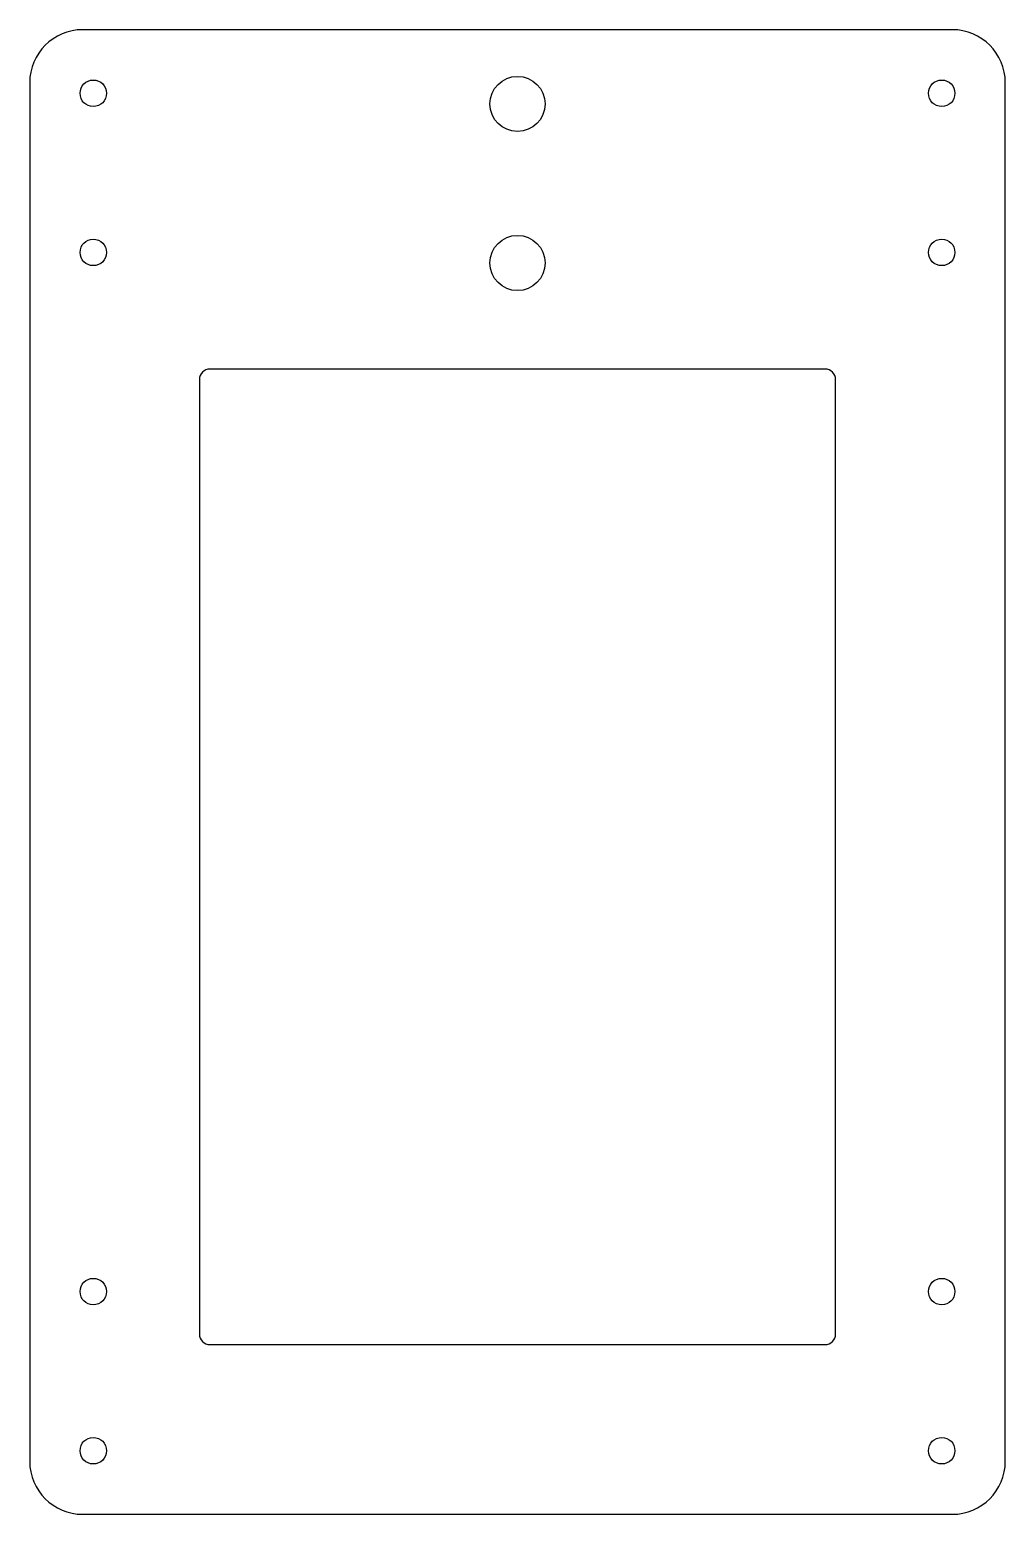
# Model space of a CAD drawing. Header units: millimetres. Extents: x -46 to 46, y -70 to 70.
import ezdxf

# ---------------------------------------------------------------- set-up
doc = ezdxf.new("R2010")
doc.units = ezdxf.units.MM

msp = doc.modelspace()

# ---------------------------------------------------------------- linework, layer by layer
at = {"color": 7, "linetype": 'Continuous', "lineweight": 25}
for p, q in [((41, 70), (-41, 70)), ((-46, 65), (-46, -65)), ((46, -65), (46, 65)), ((29, 38), (-29, 38)), ((-30, 37), (-30, -53)), ((30, -53), (30, 37)), ((-29, -54), (29, -54)), ((-41, -70), (41, -70))]:
    msp.add_line(p, q, dxfattribs=at)
for centre, radius in [((-40, 64), 1.25), ((0, 63), 2.6), ((40, 64), 1.25), ((0, 48), 2.6), ((-40, 49), 1.25), ((40, 49), 1.25), ((-40, -49), 1.25), ((40, -49), 1.25), ((-40, -64), 1.25), ((40, -64), 1.25)]:
    msp.add_circle(centre, radius, dxfattribs=at)
for centre, radius, start, end in [((-41, 65), 5, 90, 180), ((41, 65), 5, 0, 90), ((-29, 37), 1, 90, 180), ((29, 37), 1, 0, 90), ((-29, -53), 1, 180, 270), ((29, -53), 1, 270, 0), ((-41, -65), 5, 180, 270), ((41, -65), 5, 270, 0)]:
    msp.add_arc(centre, radius, start, end, dxfattribs=at)

doc.saveas('drawing.dxf')
